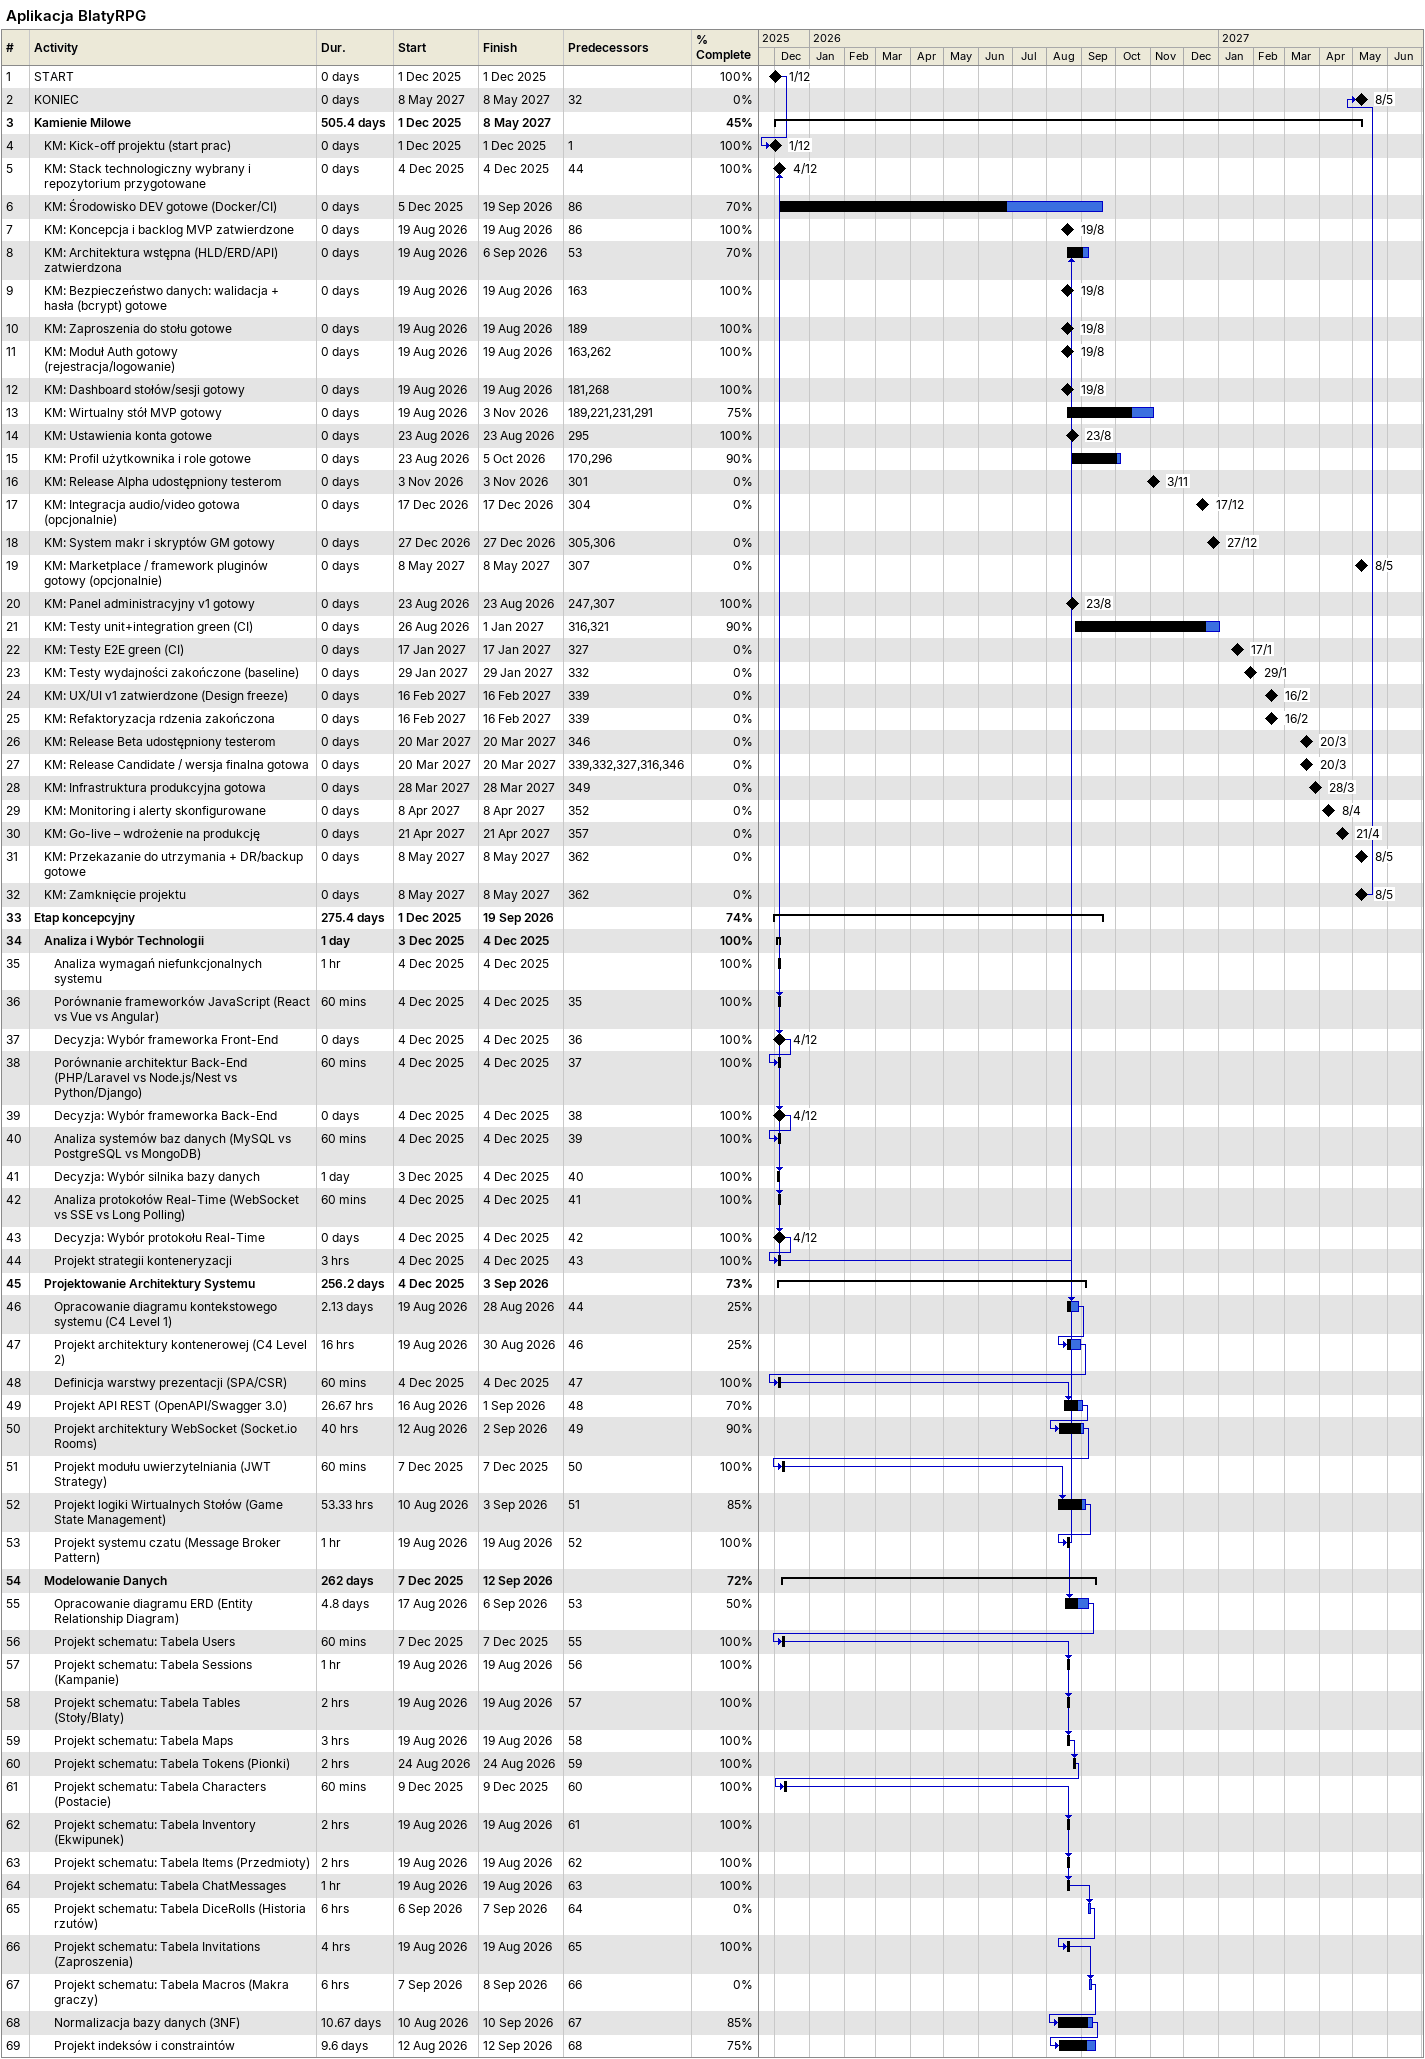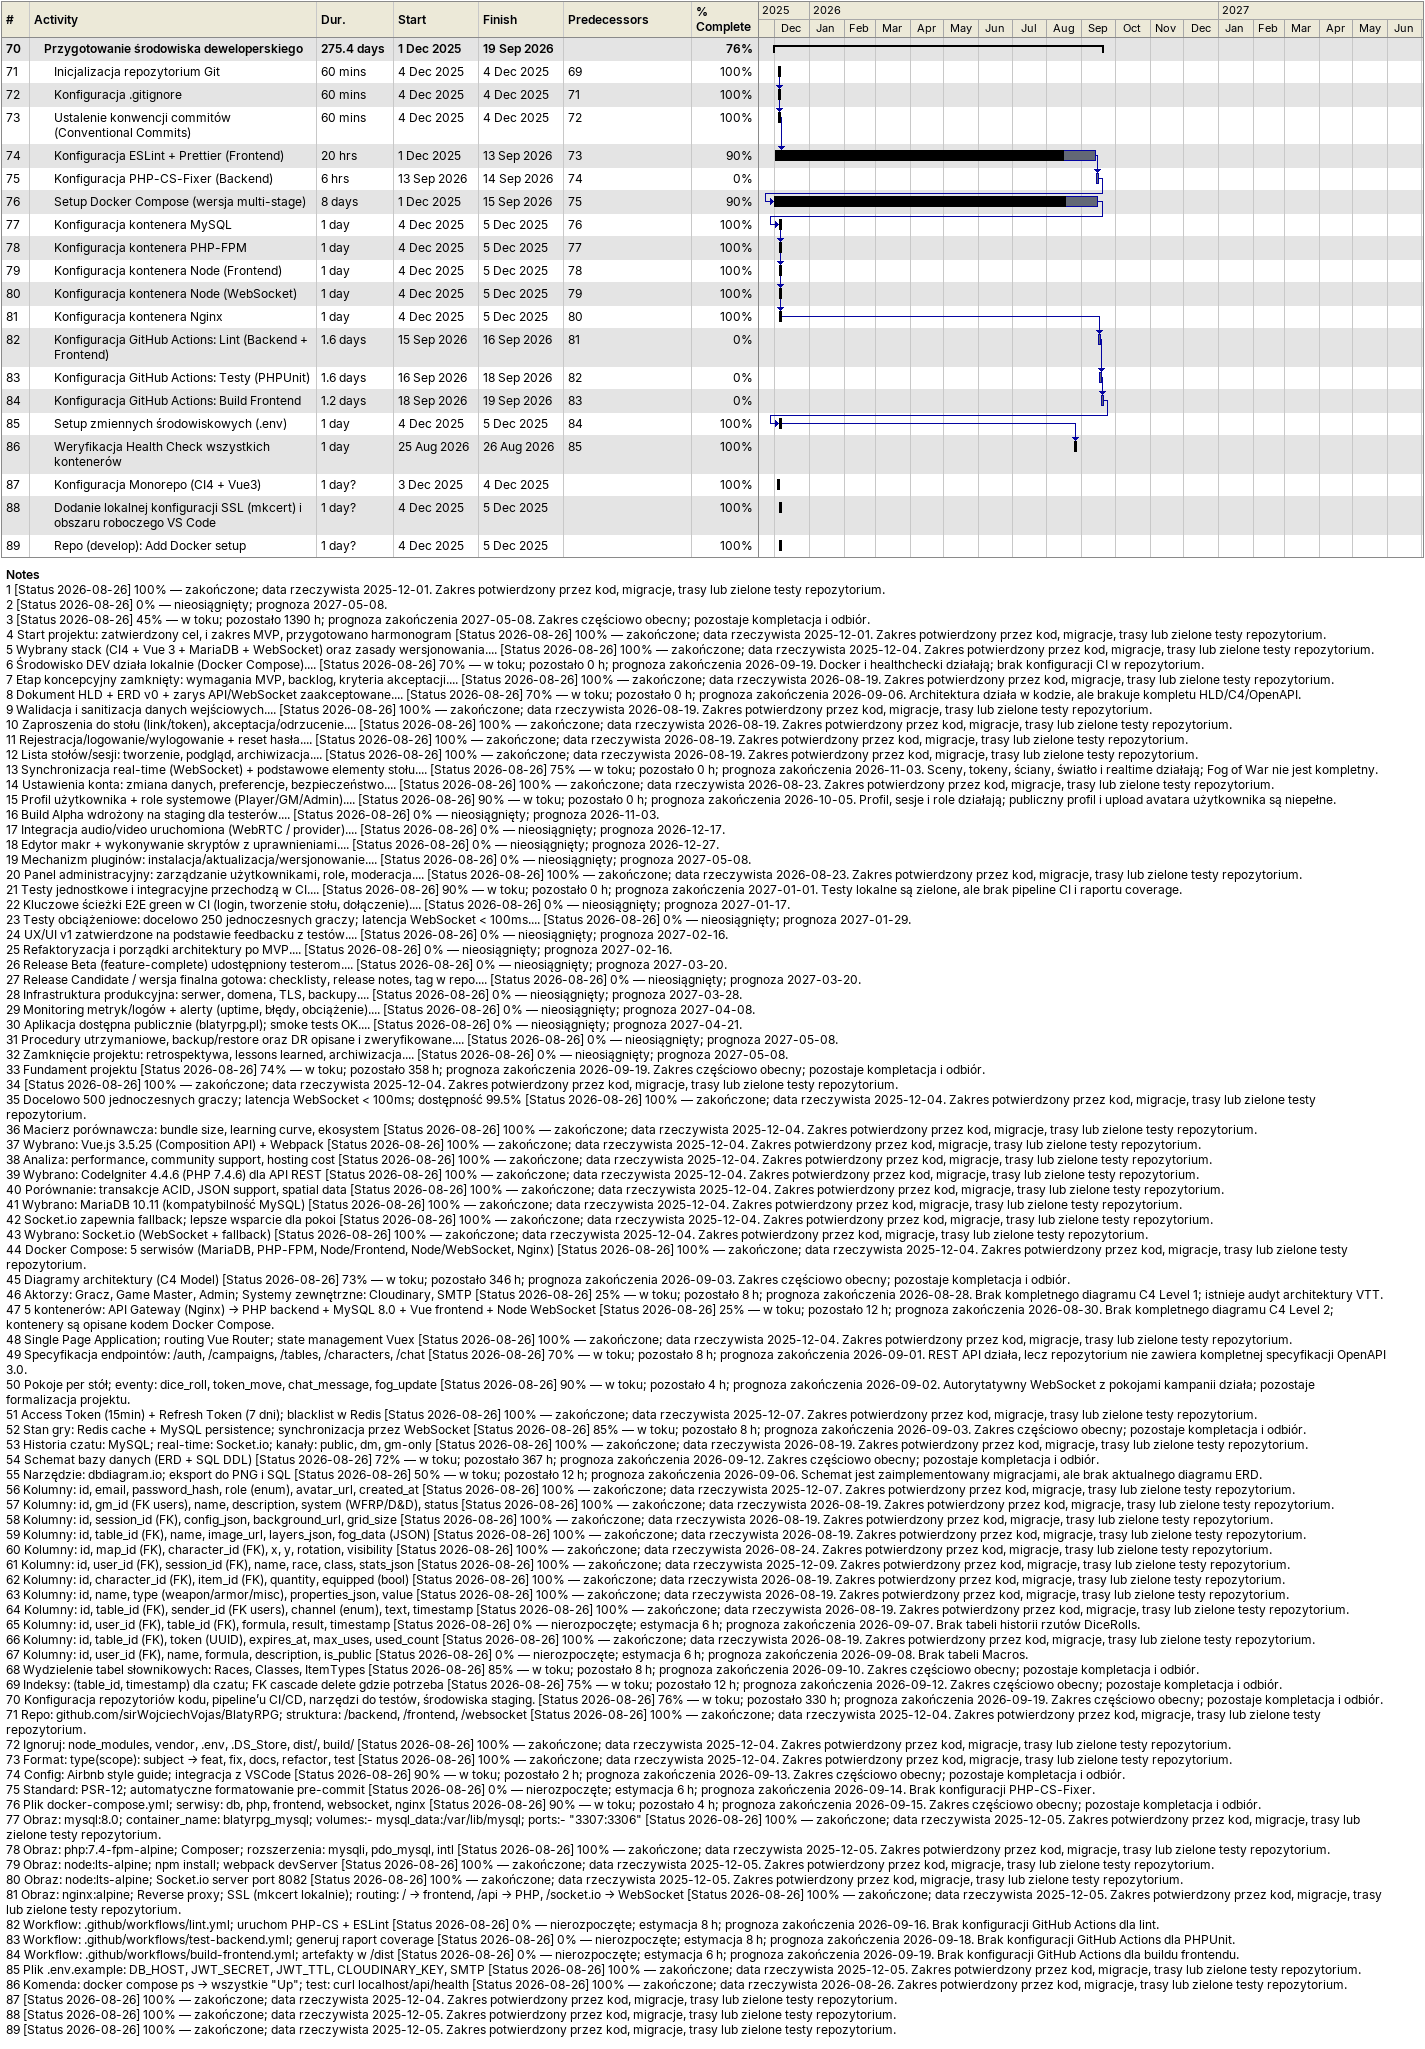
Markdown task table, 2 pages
Aplikacja BlatyRPG

| ID | Level | Task | Duration | Start | Finish | Predecessors | % complete |
|---|---|---|---|---|---|---|---|
| 1 | 1 | START | 0d | 2025-12-01 | 2025-12-01 |  | 100 |
| 2 | 1 | KONIEC | 0d | 2027-05-08 | 2027-05-08 | 32 | 0 |
| 3 | 1 | **Kamienie Milowe** | 505.4d | 2025-12-01 | 2027-05-08 |  | 45 |
| 4 | 2 | KM: Kick-off projektu (start prac) | 0d | 2025-12-01 | 2025-12-01 | 1 | 100 |
| 5 | 2 | KM: Stack technologiczny wybrany i repozytorium przygotowane | 0d | 2025-12-04 | 2025-12-04 | 44 | 100 |
| 6 | 2 | KM: Środowisko DEV gotowe (Docker/CI) | 0d | 2025-12-05 | 2026-09-19 | 86 | 70 |
| 7 | 2 | KM: Koncepcja i backlog MVP zatwierdzone | 0d | 2026-08-19 | 2026-08-19 | 86 | 100 |
| 8 | 2 | KM: Architektura wstępna (HLD/ERD/API) zatwierdzona | 0d | 2026-08-19 | 2026-09-06 | 53 | 70 |
| 9 | 2 | KM: Bezpieczeństwo danych: walidacja + hasła (bcrypt) gotowe | 0d | 2026-08-19 | 2026-08-19 | 163 | 100 |
| 10 | 2 | KM: Zaproszenia do stołu gotowe | 0d | 2026-08-19 | 2026-08-19 | 189 | 100 |
| 11 | 2 | KM: Moduł Auth gotowy (rejestracja/logowanie) | 0d | 2026-08-19 | 2026-08-19 | 163, 262 | 100 |
| 12 | 2 | KM: Dashboard stołów/sesji gotowy | 0d | 2026-08-19 | 2026-08-19 | 181, 268 | 100 |
| 13 | 2 | KM: Wirtualny stół MVP gotowy | 0d | 2026-08-19 | 2026-11-03 | 189, 221, 231, 291 | 75 |
| 14 | 2 | KM: Ustawienia konta gotowe | 0d | 2026-08-23 | 2026-08-23 | 295 | 100 |
| 15 | 2 | KM: Profil użytkownika i role gotowe | 0d | 2026-08-23 | 2026-10-05 | 170, 296 | 90 |
| 16 | 2 | KM: Release Alpha udostępniony testerom | 0d | 2026-11-03 | 2026-11-03 | 301 | 0 |
| 17 | 2 | KM: Integracja audio/video gotowa (opcjonalnie) | 0d | 2026-12-17 | 2026-12-17 | 304 | 0 |
| 18 | 2 | KM: System makr i skryptów GM gotowy | 0d | 2026-12-27 | 2026-12-27 | 305, 306 | 0 |
| 19 | 2 | KM: Marketplace / framework pluginów gotowy (opcjonalnie) | 0d | 2027-05-08 | 2027-05-08 | 307 | 0 |
| 20 | 2 | KM: Panel administracyjny v1 gotowy | 0d | 2026-08-23 | 2026-08-23 | 247, 307 | 100 |
| 21 | 2 | KM: Testy unit+integration green (CI) | 0d | 2026-08-26 | 2027-01-01 | 316, 321 | 90 |
| 22 | 2 | KM: Testy E2E green (CI) | 0d | 2027-01-17 | 2027-01-17 | 327 | 0 |
| 23 | 2 | KM: Testy wydajności zakończone (baseline) | 0d | 2027-01-29 | 2027-01-29 | 332 | 0 |
| 24 | 2 | KM: UX/UI v1 zatwierdzone (Design freeze) | 0d | 2027-02-16 | 2027-02-16 | 339 | 0 |
| 25 | 2 | KM: Refaktoryzacja rdzenia zakończona | 0d | 2027-02-16 | 2027-02-16 | 339 | 0 |
| 26 | 2 | KM: Release Beta udostępniony testerom | 0d | 2027-03-20 | 2027-03-20 | 346 | 0 |
| 27 | 2 | KM: Release Candidate / wersja finalna gotowa | 0d | 2027-03-20 | 2027-03-20 | 339, 332, 327, 316, 346 | 0 |
| 28 | 2 | KM: Infrastruktura produkcyjna gotowa | 0d | 2027-03-28 | 2027-03-28 | 349 | 0 |
| 29 | 2 | KM: Monitoring i alerty skonfigurowane | 0d | 2027-04-08 | 2027-04-08 | 352 | 0 |
| 30 | 2 | KM: Go-live – wdrożenie na produkcję | 0d | 2027-04-21 | 2027-04-21 | 357 | 0 |
| 31 | 2 | KM: Przekazanie do utrzymania + DR/backup gotowe | 0d | 2027-05-08 | 2027-05-08 | 362 | 0 |
| 32 | 2 | KM: Zamknięcie projektu | 0d | 2027-05-08 | 2027-05-08 | 362 | 0 |
| 33 | 1 | **Etap koncepcyjny** | 275.4d | 2025-12-01 | 2026-09-19 |  | 74 |
| 34 | 2 | **Analiza i Wybór Technologii** | 1d | 2025-12-03 | 2025-12-04 |  | 100 |
| 35 | 3 | Analiza wymagań niefunkcjonalnych systemu | 1h | 2025-12-04 | 2025-12-04 |  | 100 |
| 36 | 3 | Porównanie frameworków JavaScript (React vs Vue vs Angular) | 60min | 2025-12-04 | 2025-12-04 | 35 | 100 |
| 37 | 3 | Decyzja: Wybór frameworka Front-End | 0d | 2025-12-04 | 2025-12-04 | 36 | 100 |
| 38 | 3 | Porównanie architektur Back-End (PHP/Laravel vs Node.js/Nest vs Python/Django) | 60min | 2025-12-04 | 2025-12-04 | 37 | 100 |
| 39 | 3 | Decyzja: Wybór frameworka Back-End | 0d | 2025-12-04 | 2025-12-04 | 38 | 100 |
| 40 | 3 | Analiza systemów baz danych (MySQL vs PostgreSQL vs MongoDB) | 60min | 2025-12-04 | 2025-12-04 | 39 | 100 |
| 41 | 3 | Decyzja: Wybór silnika bazy danych | 1d | 2025-12-03 | 2025-12-04 | 40 | 100 |
| 42 | 3 | Analiza protokołów Real-Time (WebSocket vs SSE vs Long Polling) | 60min | 2025-12-04 | 2025-12-04 | 41 | 100 |
| 43 | 3 | Decyzja: Wybór protokołu Real-Time | 0d | 2025-12-04 | 2025-12-04 | 42 | 100 |
| 44 | 3 | Projekt strategii konteneryzacji | 3h | 2025-12-04 | 2025-12-04 | 43 | 100 |
| 45 | 2 | **Projektowanie Architektury Systemu** | 256.2d | 2025-12-04 | 2026-09-03 |  | 73 |
| 46 | 3 | Opracowanie diagramu kontekstowego systemu (C4 Level 1) | 2.13d | 2026-08-19 | 2026-08-28 | 44 | 25 |
| 47 | 3 | Projekt architektury kontenerowej (C4 Level 2) | 16h | 2026-08-19 | 2026-08-30 | 46 | 25 |
| 48 | 3 | Definicja warstwy prezentacji (SPA/CSR) | 60min | 2025-12-04 | 2025-12-04 | 47 | 100 |
| 49 | 3 | Projekt API REST (OpenAPI/Swagger 3.0) | 26.67h | 2026-08-16 | 2026-09-01 | 48 | 70 |
| 50 | 3 | Projekt architektury WebSocket (Socket.io Rooms) | 40h | 2026-08-12 | 2026-09-02 | 49 | 90 |
| 51 | 3 | Projekt modułu uwierzytelniania (JWT Strategy) | 60min | 2025-12-07 | 2025-12-07 | 50 | 100 |
| 52 | 3 | Projekt logiki Wirtualnych Stołów (Game State Management) | 53.33h | 2026-08-10 | 2026-09-03 | 51 | 85 |
| 53 | 3 | Projekt systemu czatu (Message Broker Pattern) | 1h | 2026-08-19 | 2026-08-19 | 52 | 100 |
| 54 | 2 | **Modelowanie Danych** | 262d | 2025-12-07 | 2026-09-12 |  | 72 |
| 55 | 3 | Opracowanie diagramu ERD (Entity Relationship Diagram) | 4.8d | 2026-08-17 | 2026-09-06 | 53 | 50 |
| 56 | 3 | Projekt schematu: Tabela Users | 60min | 2025-12-07 | 2025-12-07 | 55 | 100 |
| 57 | 3 | Projekt schematu: Tabela Sessions (Kampanie) | 1h | 2026-08-19 | 2026-08-19 | 56 | 100 |
| 58 | 3 | Projekt schematu: Tabela Tables (Stoły/Blaty) | 2h | 2026-08-19 | 2026-08-19 | 57 | 100 |
| 59 | 3 | Projekt schematu: Tabela Maps | 3h | 2026-08-19 | 2026-08-19 | 58 | 100 |
| 60 | 3 | Projekt schematu: Tabela Tokens (Pionki) | 2h | 2026-08-24 | 2026-08-24 | 59 | 100 |
| 61 | 3 | Projekt schematu: Tabela Characters (Postacie) | 60min | 2025-12-09 | 2025-12-09 | 60 | 100 |
| 62 | 3 | Projekt schematu: Tabela Inventory (Ekwipunek) | 2h | 2026-08-19 | 2026-08-19 | 61 | 100 |
| 63 | 3 | Projekt schematu: Tabela Items (Przedmioty) | 2h | 2026-08-19 | 2026-08-19 | 62 | 100 |
| 64 | 3 | Projekt schematu: Tabela ChatMessages | 1h | 2026-08-19 | 2026-08-19 | 63 | 100 |
| 65 | 3 | Projekt schematu: Tabela DiceRolls (Historia rzutów) | 6h | 2026-09-06 | 2026-09-07 | 64 | 0 |
| 66 | 3 | Projekt schematu: Tabela Invitations (Zaproszenia) | 4h | 2026-08-19 | 2026-08-19 | 65 | 100 |
| 67 | 3 | Projekt schematu: Tabela Macros (Makra graczy) | 6h | 2026-09-07 | 2026-09-08 | 66 | 0 |
| 68 | 3 | Normalizacja bazy danych (3NF) | 10.67d | 2026-08-10 | 2026-09-10 | 67 | 85 |
| 69 | 3 | Projekt indeksów i constraintów | 9.6d | 2026-08-12 | 2026-09-12 | 68 | 75 |
| 70 | 2 | **Przygotowanie środowiska deweloperskiego** | 275.4d | 2025-12-01 | 2026-09-19 |  | 76 |
| 71 | 3 | Inicjalizacja repozytorium Git | 60min | 2025-12-04 | 2025-12-04 | 69 | 100 |
| 72 | 3 | Konfiguracja .gitignore | 60min | 2025-12-04 | 2025-12-04 | 71 | 100 |
| 73 | 3 | Ustalenie konwencji commitów (Conventional Commits) | 60min | 2025-12-04 | 2025-12-04 | 72 | 100 |
| 74 | 3 | Konfiguracja ESLint + Prettier (Frontend) | 20h | 2025-12-01 | 2026-09-13 | 73 | 90 |
| 75 | 3 | Konfiguracja PHP-CS-Fixer (Backend) | 6h | 2026-09-13 | 2026-09-14 | 74 | 0 |
| 76 | 3 | Setup Docker Compose (wersja multi-stage) | 8d | 2025-12-01 | 2026-09-15 | 75 | 90 |
| 77 | 3 | Konfiguracja kontenera MySQL | 1d | 2025-12-04 | 2025-12-05 | 76 | 100 |
| 78 | 3 | Konfiguracja kontenera PHP-FPM | 1d | 2025-12-04 | 2025-12-05 | 77 | 100 |
| 79 | 3 | Konfiguracja kontenera Node (Frontend) | 1d | 2025-12-04 | 2025-12-05 | 78 | 100 |
| 80 | 3 | Konfiguracja kontenera Node (WebSocket) | 1d | 2025-12-04 | 2025-12-05 | 79 | 100 |
| 81 | 3 | Konfiguracja kontenera Nginx | 1d | 2025-12-04 | 2025-12-05 | 80 | 100 |
| 82 | 3 | Konfiguracja GitHub Actions: Lint (Backend + Frontend) | 1.6d | 2026-09-15 | 2026-09-16 | 81 | 0 |
| 83 | 3 | Konfiguracja GitHub Actions: Testy (PHPUnit) | 1.6d | 2026-09-16 | 2026-09-18 | 82 | 0 |
| 84 | 3 | Konfiguracja GitHub Actions: Build Frontend | 1.2d | 2026-09-18 | 2026-09-19 | 83 | 0 |
| 85 | 3 | Setup zmiennych środowiskowych (.env) | 1d | 2025-12-04 | 2025-12-05 | 84 | 100 |
| 86 | 3 | Weryfikacja Health Check wszystkich kontenerów | 1d | 2026-08-25 | 2026-08-26 | 85 | 100 |
| 87 | 3 | Konfiguracja Monorepo (CI4 + Vue3) | 1d? | 2025-12-03 | 2025-12-04 |  | 100 |
| 88 | 3 | Dodanie lokalnej konfiguracji SSL (mkcert) i obszaru roboczego VS Code | 1d? | 2025-12-04 | 2025-12-05 |  | 100 |
| 89 | 3 | Repo (develop): Add Docker setup | 1d? | 2025-12-04 | 2025-12-05 |  | 100 |

Notes
- 1: [Status 2026-08-26] 100% — zakończone; data rzeczywista 2025-12-01. Zakres potwierdzony przez kod, migracje, trasy lub zielone testy repozytorium.
- 2: [Status 2026-08-26] 0% — nieosiągnięty; prognoza 2027-05-08.
- 3: [Status 2026-08-26] 45% — w toku; pozostało 1390 h; prognoza zakończenia 2027-05-08. Zakres częściowo obecny; pozostaje kompletacja i odbiór.
- 4: Start projektu: zatwierdzony cel, i zakres MVP, przygotowano harmonogram [Status 2026-08-26] 100% — zakończone; data rzeczywista 2025-12-01. Zakres potwierdzony przez kod, migracje, trasy lub zielone testy repozytorium.
- 5: Wybrany stack (CI4 + Vue 3 + MariaDB + WebSocket) oraz zasady wersjonowania.... [Status 2026-08-26] 100% — zakończone; data rzeczywista 2025-12-04. Zakres potwierdzony przez kod, migracje, trasy lub zielone testy repozytorium.
- 6: Środowisko DEV działa lokalnie (Docker Compose).... [Status 2026-08-26] 70% — w toku; pozostało 0 h; prognoza zakończenia 2026-09-19. Docker i healthchecki działają; brak konfiguracji CI w repozytorium.
- 7: Etap koncepcyjny zamknięty: wymagania MVP, backlog, kryteria akceptacji.... [Status 2026-08-26] 100% — zakończone; data rzeczywista 2026-08-19. Zakres potwierdzony przez kod, migracje, trasy lub zielone testy repozytorium.
- 8: Dokument HLD + ERD v0 + zarys API/WebSocket zaakceptowane.... [Status 2026-08-26] 70% — w toku; pozostało 0 h; prognoza zakończenia 2026-09-06. Architektura działa w kodzie, ale brakuje kompletu HLD/C4/OpenAPI.
- 9: Walidacja i sanitizacja danych wejściowych.... [Status 2026-08-26] 100% — zakończone; data rzeczywista 2026-08-19. Zakres potwierdzony przez kod, migracje, trasy lub zielone testy repozytorium.
- 10: Zaproszenia do stołu (link/token), akceptacja/odrzucenie.... [Status 2026-08-26] 100% — zakończone; data rzeczywista 2026-08-19. Zakres potwierdzony przez kod, migracje, trasy lub zielone testy repozytorium.
- 11: Rejestracja/logowanie/wylogowanie + reset hasła.... [Status 2026-08-26] 100% — zakończone; data rzeczywista 2026-08-19. Zakres potwierdzony przez kod, migracje, trasy lub zielone testy repozytorium.
- 12: Lista stołów/sesji: tworzenie, podgląd, archiwizacja.... [Status 2026-08-26] 100% — zakończone; data rzeczywista 2026-08-19. Zakres potwierdzony przez kod, migracje, trasy lub zielone testy repozytorium.
- 13: Synchronizacja real-time (WebSocket) + podstawowe elementy stołu.... [Status 2026-08-26] 75% — w toku; pozostało 0 h; prognoza zakończenia 2026-11-03. Sceny, tokeny, ściany, światło i realtime działają; Fog of War nie jest kompletny.
- 14: Ustawienia konta: zmiana danych, preferencje, bezpieczeństwo.... [Status 2026-08-26] 100% — zakończone; data rzeczywista 2026-08-23. Zakres potwierdzony przez kod, migracje, trasy lub zielone testy repozytorium.
- 15: Profil użytkownika + role systemowe (Player/GM/Admin).... [Status 2026-08-26] 90% — w toku; pozostało 0 h; prognoza zakończenia 2026-10-05. Profil, sesje i role działają; publiczny profil i upload avatara użytkownika są niepełne.
- 16: Build Alpha wdrożony na staging dla testerów.... [Status 2026-08-26] 0% — nieosiągnięty; prognoza 2026-11-03.
- 17: Integracja audio/video uruchomiona (WebRTC / provider).... [Status 2026-08-26] 0% — nieosiągnięty; prognoza 2026-12-17.
- 18: Edytor makr + wykonywanie skryptów z uprawnieniami.... [Status 2026-08-26] 0% — nieosiągnięty; prognoza 2026-12-27.
- 19: Mechanizm pluginów: instalacja/aktualizacja/wersjonowanie.... [Status 2026-08-26] 0% — nieosiągnięty; prognoza 2027-05-08.
- 20: Panel administracyjny: zarządzanie użytkownikami, role, moderacja.... [Status 2026-08-26] 100% — zakończone; data rzeczywista 2026-08-23. Zakres potwierdzony przez kod, migracje, trasy lub zielone testy repozytorium.
- 21: Testy jednostkowe i integracyjne przechodzą w CI.... [Status 2026-08-26] 90% — w toku; pozostało 0 h; prognoza zakończenia 2027-01-01. Testy lokalne są zielone, ale brak pipeline CI i raportu coverage.
- 22: Kluczowe ścieżki E2E green w CI (login, tworzenie stołu, dołączenie).... [Status 2026-08-26] 0% — nieosiągnięty; prognoza 2027-01-17.
- 23: Testy obciążeniowe: docelowo 250 jednoczesnych graczy; latencja WebSocket < 100ms.... [Status 2026-08-26] 0% — nieosiągnięty; prognoza 2027-01-29.
- 24: UX/UI v1 zatwierdzone na podstawie feedbacku z testów.... [Status 2026-08-26] 0% — nieosiągnięty; prognoza 2027-02-16.
- 25: Refaktoryzacja i porządki architektury po MVP.... [Status 2026-08-26] 0% — nieosiągnięty; prognoza 2027-02-16.
- 26: Release Beta (feature-complete) udostępniony testerom.... [Status 2026-08-26] 0% — nieosiągnięty; prognoza 2027-03-20.
- 27: Release Candidate / wersja finalna gotowa: checklisty, release notes, tag w repo.... [Status 2026-08-26] 0% — nieosiągnięty; prognoza 2027-03-20.
- 28: Infrastruktura produkcyjna: serwer, domena, TLS, backupy.... [Status 2026-08-26] 0% — nieosiągnięty; prognoza 2027-03-28.
- 29: Monitoring metryk/logów + alerty (uptime, błędy, obciążenie).... [Status 2026-08-26] 0% — nieosiągnięty; prognoza 2027-04-08.
- 30: Aplikacja dostępna publicznie (blatyrpg.pl); smoke tests OK.... [Status 2026-08-26] 0% — nieosiągnięty; prognoza 2027-04-21.
- 31: Procedury utrzymaniowe, backup/restore oraz DR opisane i zweryfikowane.... [Status 2026-08-26] 0% — nieosiągnięty; prognoza 2027-05-08.
- 32: Zamknięcie projektu: retrospektywa, lessons learned, archiwizacja.... [Status 2026-08-26] 0% — nieosiągnięty; prognoza 2027-05-08.
- 33: Fundament projektu [Status 2026-08-26] 74% — w toku; pozostało 358 h; prognoza zakończenia 2026-09-19. Zakres częściowo obecny; pozostaje kompletacja i odbiór.
- 34: [Status 2026-08-26] 100% — zakończone; data rzeczywista 2025-12-04. Zakres potwierdzony przez kod, migracje, trasy lub zielone testy repozytorium.
- 35: Docelowo 500 jednoczesnych graczy; latencja WebSocket < 100ms; dostępność 99.5% [Status 2026-08-26] 100% — zakończone; data rzeczywista 2025-12-04. Zakres potwierdzony przez kod, migracje, trasy lub zielone testy repozytorium.
- 36: Macierz porównawcza: bundle size, learning curve, ekosystem [Status 2026-08-26] 100% — zakończone; data rzeczywista 2025-12-04. Zakres potwierdzony przez kod, migracje, trasy lub zielone testy repozytorium.
- 37: Wybrano: Vue.js 3.5.25 (Composition API) + Webpack [Status 2026-08-26] 100% — zakończone; data rzeczywista 2025-12-04. Zakres potwierdzony przez kod, migracje, trasy lub zielone testy repozytorium.
- 38: Analiza: performance, community support, hosting cost [Status 2026-08-26] 100% — zakończone; data rzeczywista 2025-12-04. Zakres potwierdzony przez kod, migracje, trasy lub zielone testy repozytorium.
- 39: Wybrano: CodeIgniter 4.4.6 (PHP 7.4.6) dla API REST [Status 2026-08-26] 100% — zakończone; data rzeczywista 2025-12-04. Zakres potwierdzony przez kod, migracje, trasy lub zielone testy repozytorium.
- 40: Porównanie: transakcje ACID, JSON support, spatial data [Status 2026-08-26] 100% — zakończone; data rzeczywista 2025-12-04. Zakres potwierdzony przez kod, migracje, trasy lub zielone testy repozytorium.
- 41: Wybrano: MariaDB 10.11 (kompatybilność MySQL) [Status 2026-08-26] 100% — zakończone; data rzeczywista 2025-12-04. Zakres potwierdzony przez kod, migracje, trasy lub zielone testy repozytorium.
- 42: Socket.io zapewnia fallback; lepsze wsparcie dla pokoi [Status 2026-08-26] 100% — zakończone; data rzeczywista 2025-12-04. Zakres potwierdzony przez kod, migracje, trasy lub zielone testy repozytorium.
- 43: Wybrano: Socket.io (WebSocket + fallback) [Status 2026-08-26] 100% — zakończone; data rzeczywista 2025-12-04. Zakres potwierdzony przez kod, migracje, trasy lub zielone testy repozytorium.
- 44: Docker Compose: 5 serwisów (MariaDB, PHP-FPM, Node/Frontend, Node/WebSocket, Nginx) [Status 2026-08-26] 100% — zakończone; data rzeczywista 2025-12-04. Zakres potwierdzony przez kod, migracje, trasy lub zielone testy repozytorium.
- 45: Diagramy architektury (C4 Model) [Status 2026-08-26] 73% — w toku; pozostało 346 h; prognoza zakończenia 2026-09-03. Zakres częściowo obecny; pozostaje kompletacja i odbiór.
- 46: Aktorzy: Gracz, Game Master, Admin; Systemy zewnętrzne: Cloudinary, SMTP [Status 2026-08-26] 25% — w toku; pozostało 8 h; prognoza zakończenia 2026-08-28. Brak kompletnego diagramu C4 Level 1; istnieje audyt architektury VTT.
- 47: 5 kontenerów: API Gateway (Nginx) → PHP backend + MySQL 8.0 + Vue frontend + Node WebSocket [Status 2026-08-26] 25% — w toku; pozostało 12 h; prognoza zakończenia 2026-08-30. Brak kompletnego diagramu C4 Level 2; kontenery są opisane kodem Docker Compose.
- 48: Single Page Application; routing Vue Router; state management Vuex [Status 2026-08-26] 100% — zakończone; data rzeczywista 2025-12-04. Zakres potwierdzony przez kod, migracje, trasy lub zielone testy repozytorium.
- 49: Specyfikacja endpointów: /auth, /campaigns, /tables, /characters, /chat [Status 2026-08-26] 70% — w toku; pozostało 8 h; prognoza zakończenia 2026-09-01. REST API działa, lecz repozytorium nie zawiera kompletnej specyfikacji OpenAPI 3.0.
- 50: Pokoje per stół; eventy: dice_roll, token_move, chat_message, fog_update [Status 2026-08-26] 90% — w toku; pozostało 4 h; prognoza zakończenia 2026-09-02. Autorytatywny WebSocket z pokojami kampanii działa; pozostaje formalizacja projektu.
- 51: Access Token (15min) + Refresh Token (7 dni); blacklist w Redis [Status 2026-08-26] 100% — zakończone; data rzeczywista 2025-12-07. Zakres potwierdzony przez kod, migracje, trasy lub zielone testy repozytorium.
- 52: Stan gry: Redis cache + MySQL persistence; synchronizacja przez WebSocket [Status 2026-08-26] 85% — w toku; pozostało 8 h; prognoza zakończenia 2026-09-03. Zakres częściowo obecny; pozostaje kompletacja i odbiór.
- 53: Historia czatu: MySQL; real-time: Socket.io; kanały: public, dm, gm-only [Status 2026-08-26] 100% — zakończone; data rzeczywista 2026-08-19. Zakres potwierdzony przez kod, migracje, trasy lub zielone testy repozytorium.
- 54: Schemat bazy danych (ERD + SQL DDL) [Status 2026-08-26] 72% — w toku; pozostało 367 h; prognoza zakończenia 2026-09-12. Zakres częściowo obecny; pozostaje kompletacja i odbiór.
- 55: Narzędzie: dbdiagram.io; eksport do PNG i SQL [Status 2026-08-26] 50% — w toku; pozostało 12 h; prognoza zakończenia 2026-09-06. Schemat jest zaimplementowany migracjami, ale brak aktualnego diagramu ERD.
- 56: Kolumny: id, email, password_hash, role (enum), avatar_url, created_at [Status 2026-08-26] 100% — zakończone; data rzeczywista 2025-12-07. Zakres potwierdzony przez kod, migracje, trasy lub zielone testy repozytorium.
- 57: Kolumny: id, gm_id (FK users), name, description, system (WFRP/D&D), status [Status 2026-08-26] 100% — zakończone; data rzeczywista 2026-08-19. Zakres potwierdzony przez kod, migracje, trasy lub zielone testy repozytorium.
- 58: Kolumny: id, session_id (FK), config_json, background_url, grid_size [Status 2026-08-26] 100% — zakończone; data rzeczywista 2026-08-19. Zakres potwierdzony przez kod, migracje, trasy lub zielone testy repozytorium.
- 59: Kolumny: id, table_id (FK), name, image_url, layers_json, fog_data (JSON) [Status 2026-08-26] 100% — zakończone; data rzeczywista 2026-08-19. Zakres potwierdzony przez kod, migracje, trasy lub zielone testy repozytorium.
- 60: Kolumny: id, map_id (FK), character_id (FK), x, y, rotation, visibility [Status 2026-08-26] 100% — zakończone; data rzeczywista 2026-08-24. Zakres potwierdzony przez kod, migracje, trasy lub zielone testy repozytorium.
- 61: Kolumny: id, user_id (FK), session_id (FK), name, race, class, stats_json [Status 2026-08-26] 100% — zakończone; data rzeczywista 2025-12-09. Zakres potwierdzony przez kod, migracje, trasy lub zielone testy repozytorium.
- 62: Kolumny: id, character_id (FK), item_id (FK), quantity, equipped (bool) [Status 2026-08-26] 100% — zakończone; data rzeczywista 2026-08-19. Zakres potwierdzony przez kod, migracje, trasy lub zielone testy repozytorium.
- 63: Kolumny: id, name, type (weapon/armor/misc), properties_json, value [Status 2026-08-26] 100% — zakończone; data rzeczywista 2026-08-19. Zakres potwierdzony przez kod, migracje, trasy lub zielone testy repozytorium.
- 64: Kolumny: id, table_id (FK), sender_id (FK users), channel (enum), text, timestamp [Status 2026-08-26] 100% — zakończone; data rzeczywista 2026-08-19. Zakres potwierdzony przez kod, migracje, trasy lub zielone testy repozytorium.
- 65: Kolumny: id, user_id (FK), table_id (FK), formula, result, timestamp [Status 2026-08-26] 0% — nierozpoczęte; estymacja 6 h; prognoza zakończenia 2026-09-07. Brak tabeli historii rzutów DiceRolls.
- 66: Kolumny: id, table_id (FK), token (UUID), expires_at, max_uses, used_count [Status 2026-08-26] 100% — zakończone; data rzeczywista 2026-08-19. Zakres potwierdzony przez kod, migracje, trasy lub zielone testy repozytorium.
- 67: Kolumny: id, user_id (FK), name, formula, description, is_public [Status 2026-08-26] 0% — nierozpoczęte; estymacja 6 h; prognoza zakończenia 2026-09-08. Brak tabeli Macros.
- 68: Wydzielenie tabel słownikowych: Races, Classes, ItemTypes [Status 2026-08-26] 85% — w toku; pozostało 8 h; prognoza zakończenia 2026-09-10. Zakres częściowo obecny; pozostaje kompletacja i odbiór.
- 69: Indeksy: (table_id, timestamp) dla czatu; FK cascade delete gdzie potrzeba [Status 2026-08-26] 75% — w toku; pozostało 12 h; prognoza zakończenia 2026-09-12. Zakres częściowo obecny; pozostaje kompletacja i odbiór.
- 70: Konfiguracja repozytoriów kodu, pipeline’u CI/CD, narzędzi do testów, środowiska staging. [Status 2026-08-26] 76% — w toku; pozostało 330 h; prognoza zakończenia 2026-09-19. Zakres częściowo obecny; pozostaje kompletacja i odbiór.
- 71: Repo: github.com/sirWojciechVojas/BlatyRPG; struktura: /backend, /frontend, /websocket [Status 2026-08-26] 100% — zakończone; data rzeczywista 2025-12-04. Zakres potwierdzony przez kod, migracje, trasy lub zielone testy repozytorium.
- 72: Ignoruj: node_modules, vendor, .env, .DS_Store, dist/, build/ [Status 2026-08-26] 100% — zakończone; data rzeczywista 2025-12-04. Zakres potwierdzony przez kod, migracje, trasy lub zielone testy repozytorium.
- 73: Format: type(scope): subject → feat, fix, docs, refactor, test [Status 2026-08-26] 100% — zakończone; data rzeczywista 2025-12-04. Zakres potwierdzony przez kod, migracje, trasy lub zielone testy repozytorium.
- 74: Config: Airbnb style guide; integracja z VSCode [Status 2026-08-26] 90% — w toku; pozostało 2 h; prognoza zakończenia 2026-09-13. Zakres częściowo obecny; pozostaje kompletacja i odbiór.
- 75: Standard: PSR-12; automatyczne formatowanie pre-commit [Status 2026-08-26] 0% — nierozpoczęte; estymacja 6 h; prognoza zakończenia 2026-09-14. Brak konfiguracji PHP-CS-Fixer.
- 76: Plik docker-compose.yml; serwisy: db, php, frontend, websocket, nginx [Status 2026-08-26] 90% — w toku; pozostało 4 h; prognoza zakończenia 2026-09-15. Zakres częściowo obecny; pozostaje kompletacja i odbiór.
- 77: Obraz: mysql:8.0; container_name: blatyrpg_mysql; volumes:- mysql_data:/var/lib/mysql; ports:- "3307:3306" [Status 2026-08-26] 100% — zakończone; data rzeczywista 2025-12-05. Zakres potwierdzony przez kod, migracje, trasy lub zielone testy repozytorium.
- 78: Obraz: php:7.4-fpm-alpine; Composer; rozszerzenia: mysqli, pdo_mysql, intl [Status 2026-08-26] 100% — zakończone; data rzeczywista 2025-12-05. Zakres potwierdzony przez kod, migracje, trasy lub zielone testy repozytorium.
- 79: Obraz: node:lts-alpine; npm install; webpack devServer [Status 2026-08-26] 100% — zakończone; data rzeczywista 2025-12-05. Zakres potwierdzony przez kod, migracje, trasy lub zielone testy repozytorium.
- 80: Obraz: node:lts-alpine; Socket.io server port 8082 [Status 2026-08-26] 100% — zakończone; data rzeczywista 2025-12-05. Zakres potwierdzony przez kod, migracje, trasy lub zielone testy repozytorium.
- 81: Obraz: nginx:alpine; Reverse proxy; SSL (mkcert lokalnie); routing: / → frontend, /api → PHP, /socket.io → WebSocket [Status 2026-08-26] 100% — zakończone; data rzeczywista 2025-12-05. Zakres potwierdzony przez kod, migracje, trasy lub zielone testy repozytorium.
- 82: Workflow: .github/workflows/lint.yml; uruchom PHP-CS + ESLint [Status 2026-08-26] 0% — nierozpoczęte; estymacja 8 h; prognoza zakończenia 2026-09-16. Brak konfiguracji GitHub Actions dla lint.
- 83: Workflow: .github/workflows/test-backend.yml; generuj raport coverage [Status 2026-08-26] 0% — nierozpoczęte; estymacja 8 h; prognoza zakończenia 2026-09-18. Brak konfiguracji GitHub Actions dla PHPUnit.
- 84: Workflow: .github/workflows/build-frontend.yml; artefakty w /dist [Status 2026-08-26] 0% — nierozpoczęte; estymacja 6 h; prognoza zakończenia 2026-09-19. Brak konfiguracji GitHub Actions dla buildu frontendu.
- 85: Plik .env.example: DB_HOST, JWT_SECRET, JWT_TTL, CLOUDINARY_KEY, SMTP [Status 2026-08-26] 100% — zakończone; data rzeczywista 2025-12-05. Zakres potwierdzony przez kod, migracje, trasy lub zielone testy repozytorium.
- 86: Komenda: docker compose ps → wszystkie "Up"; test: curl localhost/api/health [Status 2026-08-26] 100% — zakończone; data rzeczywista 2026-08-26. Zakres potwierdzony przez kod, migracje, trasy lub zielone testy repozytorium.
- 87: [Status 2026-08-26] 100% — zakończone; data rzeczywista 2025-12-04. Zakres potwierdzony przez kod, migracje, trasy lub zielone testy repozytorium.
- 88: [Status 2026-08-26] 100% — zakończone; data rzeczywista 2025-12-05. Zakres potwierdzony przez kod, migracje, trasy lub zielone testy repozytorium.
- 89: [Status 2026-08-26] 100% — zakończone; data rzeczywista 2025-12-05. Zakres potwierdzony przez kod, migracje, trasy lub zielone testy repozytorium.
